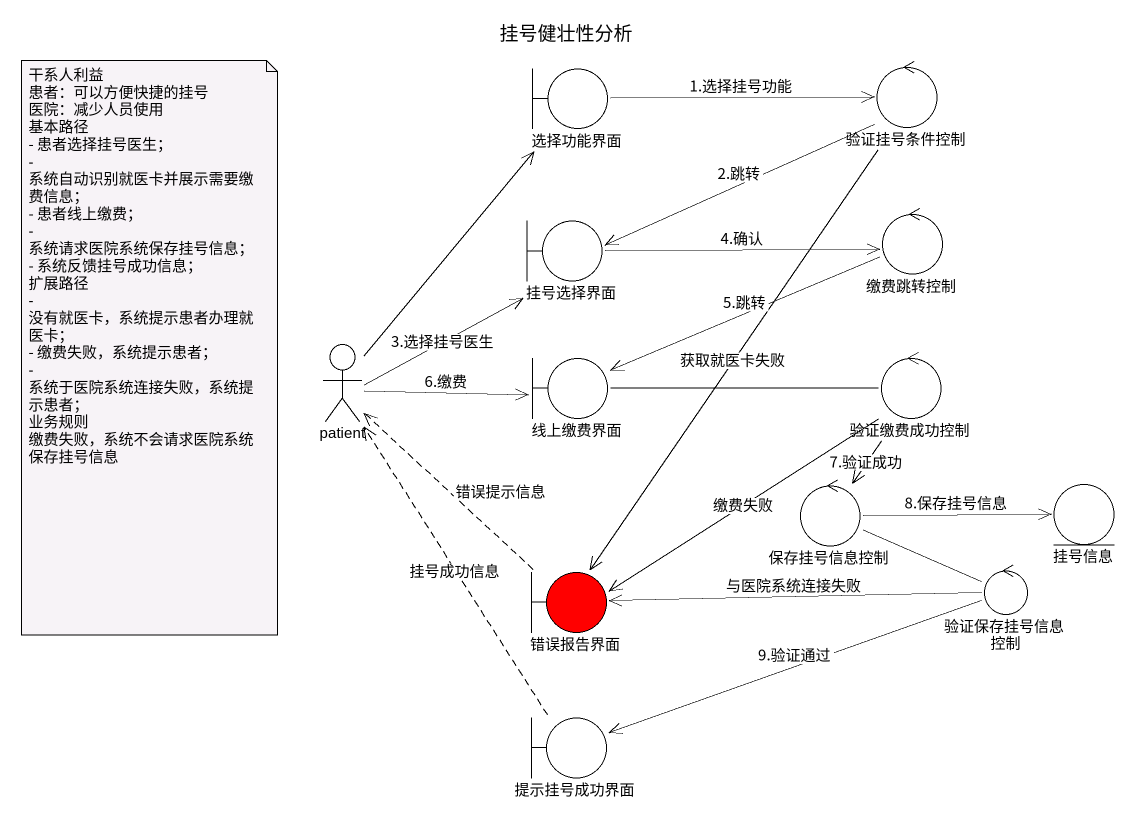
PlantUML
@startuml
title 挂号健壮性分析
boundary 选择功能界面
control 验证挂号条件控制
control 缴费跳转控制
boundary 挂号选择界面
actor patient
boundary 线上缴费界面
control 验证缴费成功控制
control 保存挂号信息控制
entity 挂号信息
boundary 错误报告界面 #FF0000
control 验证保存挂号信息控制
boundary 提示挂号成功界面
选择功能界面 -right-> 验证挂号条件控制 : 1.选择挂号功能
验证挂号条件控制 -left-> 挂号选择界面 : 2.跳转
验证挂号条件控制 --> 错误报告界面 : 获取就医卡失败
缴费跳转控制 -left-> 线上缴费界面 : 5.跳转
挂号选择界面 -right-> 缴费跳转控制 : 4.确认
patient -up-> 选择功能界面
patient -up-> 挂号选择界面 : 3.选择挂号医生
patient -right-> 线上缴费界面 : 6.缴费
线上缴费界面 -right- 验证缴费成功控制
验证缴费成功控制 --> 保存挂号信息控制 : 7.验证成功
验证缴费成功控制 --> 错误报告界面 : 缴费失败
保存挂号信息控制 -right-> 挂号信息 : 8.保存挂号信息
保存挂号信息控制 -right- 验证保存挂号信息控制
错误报告界面 .up.> patient : 错误提示信息
验证保存挂号信息控制 -left-> 错误报告界面 : 与医院系统连接失败
验证保存挂号信息控制 -left-> 提示挂号成功界面 : 9.验证通过
提示挂号成功界面 .up.> patient : 挂号成功信息
note as N1
  干系人利益
  患者：可以方便快捷的挂号
  医院：减少人员使用
  基本路径
  - 患者选择挂号医生；
  - 系统自动识别就医卡并展示需要缴费信息；
  - 患者线上缴费；
  - 系统请求医院系统保存挂号信息；
  - 系统反馈挂号成功信息；
  扩展路径
  - 没有就医卡，系统提示患者办理就医卡；
  - 缴费失败，系统提示患者；
  - 系统于医院系统连接失败，系统提示患者；
  业务规则
  缴费失败，系统不会请求医院系统保存挂号信息
end note
@enduml
